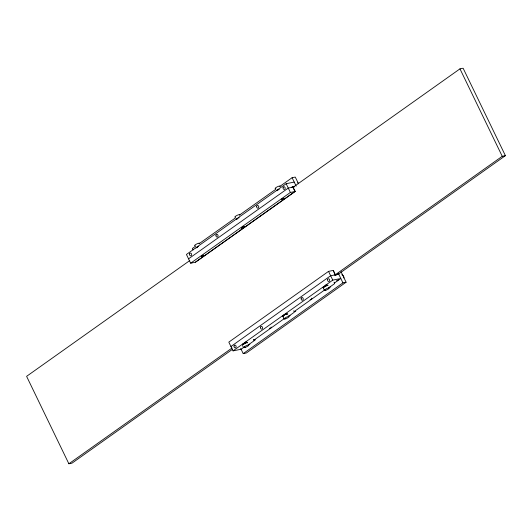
<?xml version="1.0" encoding="UTF-8"?>
<svg xmlns="http://www.w3.org/2000/svg" width="532" height="532" viewBox="0 0 532 532"><rect width="100%" height="100%" fill="white"/><g stroke="black" fill="none" stroke-linecap="round" stroke-linejoin="round"><path stroke-width="0.8" d="M244.148 226.812L244.228 226.851M282.02 199.168L282.459 199.36M324.161 287.034L325.278 286.209M281.98 199.221L282.565 199.327M281.847 199.267L282.472 198.828M201.502 256.284L201.229 256.637L202.213 256.424M241.608 227.796L242.286 227.35M203.829 255.553L203.41 255.819M201.448 256.264L202.353 255.739M201.641 256.171L201.442 256.597M241.927 227.59L241.488 227.995L241.92 228.002M243.829 343.925L244.434 343.526M243.969 227.091L243.503 227.357M282.106 199.028L282.685 198.702M284.254 198.502L283.303 199.028M195.749 246.077L192.385 248.464L193.096 249.94M199.121 243.683L235.503 217.867M239.546 215.001L275.935 189.186M279.978 186.313L292.101 177.708L295.267 177.07L298.512 183.786M294.216 182.084L286.156 183.706L186.433 254.462L190.662 263.207L195.404 262.249L295.127 191.493L292.773 187.171L288.271 188.082L188.547 258.838M291.902 187.67L293.245 186.719L293.538 187.138M189.791 260.554L26.6 376.337L68.874 463.784L72.033 463.146L232.517 349.285M292.713 187.523L459.967 68.854L463.126 68.216L505.4 155.663L338.146 274.332M190.662 263.207L290.379 192.451L295.127 191.493M293.332 187.783L295.154 191.374L195.43 262.13M230.928 346.505L330.645 275.749L335.153 274.838L333.278 270.416L328.537 271.373L228.813 342.129L233.036 350.874L241.102 349.251L244.294 346.984M68.874 463.784L232.065 347.995M334.987 274.971L502.235 156.302L505.4 155.663M335.619 275.39L338.312 273.481M233.036 350.874L332.759 280.118L340.826 278.495L334.442 283.017M284.447 318.495L253.864 340.194L255.446 339.875M324.733 289.907L294.156 311.606L295.739 311.287M288.677 316.227L294.415 312.151L293.757 310.788M328.962 287.646L334.708 283.569L334.043 282.199M240.703 348.42L243.217 353.62L342.941 282.864L346.099 282.226L341.052 271.786M346.099 282.226L246.376 352.982L243.217 353.62M201.615 256.138L201.994 255.939M203.317 255.879L203.709 255.274M202.054 255.865L202.898 255.453M284.853 314.871L284.174 314.897M283.603 198.915L283.177 199.128M282.898 198.549L283.33 198.343M242.612 227.131L243.696 226.692M243.171 227.576L241.894 228.062M202.313 256.424L202.885 256.158M244.7 343.386L245.545 343.02M285.278 314.658L285.957 314.392M242.625 227.789L242.206 227.975M325.85 285.95L326.901 285.711M283.689 198.243L284.075 198.13M201.987 256.504L201.442 256.67M243.616 226.758L243.975 226.632M242.173 227.949L241.807 228.075M203.324 255.347L203.69 255.214M243.709 226.732L244.055 226.619M203.417 255.32L203.836 255.2M293.245 186.719L291.862 186.998L292.021 187.324M293.405 187.045L294.675 186.792M333.331 270.529L335.074 274.133M335.785 274.712L338.871 274.445M323.742 287.313A1.709 0.352 -25.8 0 1 324.301 286.582A1.709 0.352 -25.8 0 1 326.262 285.731L326.901 285.604M328.849 287.386L330.432 287.074M288.563 315.975L290.146 315.656M245.831 342.874L246.476 342.748A1.709 0.352 -25.8 0 1 246.915 342.861M248.278 344.563L249.854 344.244M459.967 68.854L502.235 156.302M292.101 177.708L296.171 186.127M338.266 273.202L342.941 282.864M338.239 274.213L335.812 274.585L335.945 275.037L334.402 274.991M286.156 183.706L290.379 192.451M328.537 271.373L332.759 280.118M326.655 284.753L326.921 285.298M325.863 284.913L326.262 285.731M324.46 286.309L324.726 286.861M323.669 286.469L323.935 287.014M323.077 287.632L324.394 290.366M286.369 313.341L286.761 314.159M285.578 313.501L285.97 314.319A1.709 0.352 -25.8 0 0 284.148 315.084A1.709 0.352 -25.8 0 0 283.363 315.868M282.785 316.221L284.108 318.947M253.471 339.369L254.13 340.739L248.384 344.816A2.76 2.095 78.6 0 1 248.384 345.062M246.077 341.923L246.476 342.748M245.292 342.083L245.684 342.907M243.889 343.479L244.148 344.031M243.097 343.639L243.357 344.191M196.714 247.633A1.709 0.352 -25.8 0 1 197.671 247.028M236.733 219.43A1.709 0.352 -25.8 0 1 237.525 218.685M277.046 190.709A1.709 0.352 -25.8 0 1 277.95 190.017M278.721 189.638A1.709 0.352 -25.8 0 1 279.034 189.512M338.252 279.386A1.709 1.297 78.6 0 1 336.55 280.597M311.825 298.139A1.709 1.297 78.6 0 1 310.123 299.343M271.134 327.007A1.709 1.297 78.6 0 1 269.431 328.217M243.915 347.037A1.709 1.297 78.6 0 1 243.004 346.964M194.991 245.764A2.76 0.572 -25.8 0 1 195.35 244.78A2.76 0.572 -25.8 0 1 198.596 243.257A2.76 0.572 -25.8 0 1 199.234 243.776M195.936 248.178A2.76 0.572 -25.8 0 1 196.002 248.085M196.468 247.659A2.76 0.572 -25.8 0 1 197.631 246.928M198.389 246.555A2.76 0.572 -25.8 0 1 198.649 246.442M235.423 217.162A2.76 0.572 -25.8 0 1 235.477 216.311A2.76 0.572 -25.8 0 1 238.688 214.728A2.76 0.572 -25.8 0 1 239.633 215.081M236.381 219.403A2.76 0.572 -25.8 0 1 238.163 218.213M238.935 217.854A2.76 0.572 -25.8 0 1 239.187 217.748M275.862 188.547A2.76 0.572 -25.8 0 1 275.669 187.796A2.76 0.572 -25.8 0 1 278.914 186.16A2.76 0.572 -25.8 0 1 279.918 186.499M276.773 190.709A2.76 0.572 -25.8 0 1 278.961 189.385M297.747 182.822A2.76 2.095 78.6 0 1 298.359 183.194M341.803 274.745A2.76 2.095 78.6 0 1 343.931 278.017M323.788 287.692A2.76 0.572 -25.8 0 1 323.542 286.981A2.76 0.572 -25.8 0 1 326.695 285.352A2.76 0.572 -25.8 0 1 327.931 285.538M283.35 316.301A2.76 0.572 -25.8 0 1 283.403 315.456A2.76 0.572 -25.8 0 1 286.615 313.867A2.76 0.572 -25.8 0 1 287.559 314.226M242.798 344.909A2.76 0.572 -25.8 0 1 244.993 342.967A2.76 0.572 -25.8 0 1 247.161 342.914M243.171 344.49A1.709 0.352 -25.8 0 1 243.609 343.825A1.709 0.352 -25.8 0 1 245.471 342.96M286.854 314.146A1.709 0.352 -25.8 0 1 287.14 314.146M327.426 285.558A1.709 0.352 -25.8 0 1 327.499 285.644M242.712 346.073A1.397 1.064 78.6 0 1 242.299 345.614M283.097 187.517A1.397 1.064 78.6 0 0 284.341 189.465A1.397 1.064 78.6 0 0 284.919 187.277A1.397 1.064 78.6 0 0 283.097 187.517M256.67 206.27A1.397 1.064 78.6 0 0 257.92 208.212A1.397 1.064 78.6 0 0 258.499 206.03A1.397 1.064 78.6 0 0 256.67 206.27M215.979 235.137A1.397 1.064 78.6 0 0 217.229 237.086A1.397 1.064 78.6 0 0 217.807 234.898A1.397 1.064 78.6 0 0 215.979 235.137M189.558 253.89A1.397 1.064 78.6 0 0 190.802 255.832A1.397 1.064 78.6 0 0 191.38 253.644A1.397 1.064 78.6 0 0 189.558 253.89M325.85 290.213A2.76 0.572 -25.8 0 0 329.361 287.965A2.76 0.572 -25.8 0 0 325.424 289.315A2.76 0.572 -25.8 0 0 325.85 290.213M285.564 318.801A2.76 0.572 -25.8 0 0 289.076 316.553A2.76 0.572 -25.8 0 0 285.139 317.903A2.76 0.572 -25.8 0 0 285.564 318.801M245.279 347.383A2.76 0.572 -25.8 0 0 248.79 345.135A2.76 0.572 -25.8 0 0 244.846 346.485A2.76 0.572 -25.8 0 0 245.279 347.383M327.592 279.559A1.397 1.064 78.6 0 0 328.836 281.501A1.397 1.064 78.6 0 0 329.414 279.313A1.397 1.064 78.6 0 0 327.592 279.559M301.165 298.306A1.397 1.064 78.6 0 0 302.409 300.254A1.397 1.064 78.6 0 0 302.987 298.066A1.397 1.064 78.6 0 0 301.165 298.306M260.474 327.18A1.397 1.064 78.6 0 0 261.717 329.122A1.397 1.064 78.6 0 0 262.296 326.934A1.397 1.064 78.6 0 0 260.474 327.18M234.047 345.926A1.397 1.064 78.6 0 0 235.297 347.875A1.397 1.064 78.6 0 0 235.876 345.687A1.397 1.064 78.6 0 0 234.047 345.926"/></g></svg>
